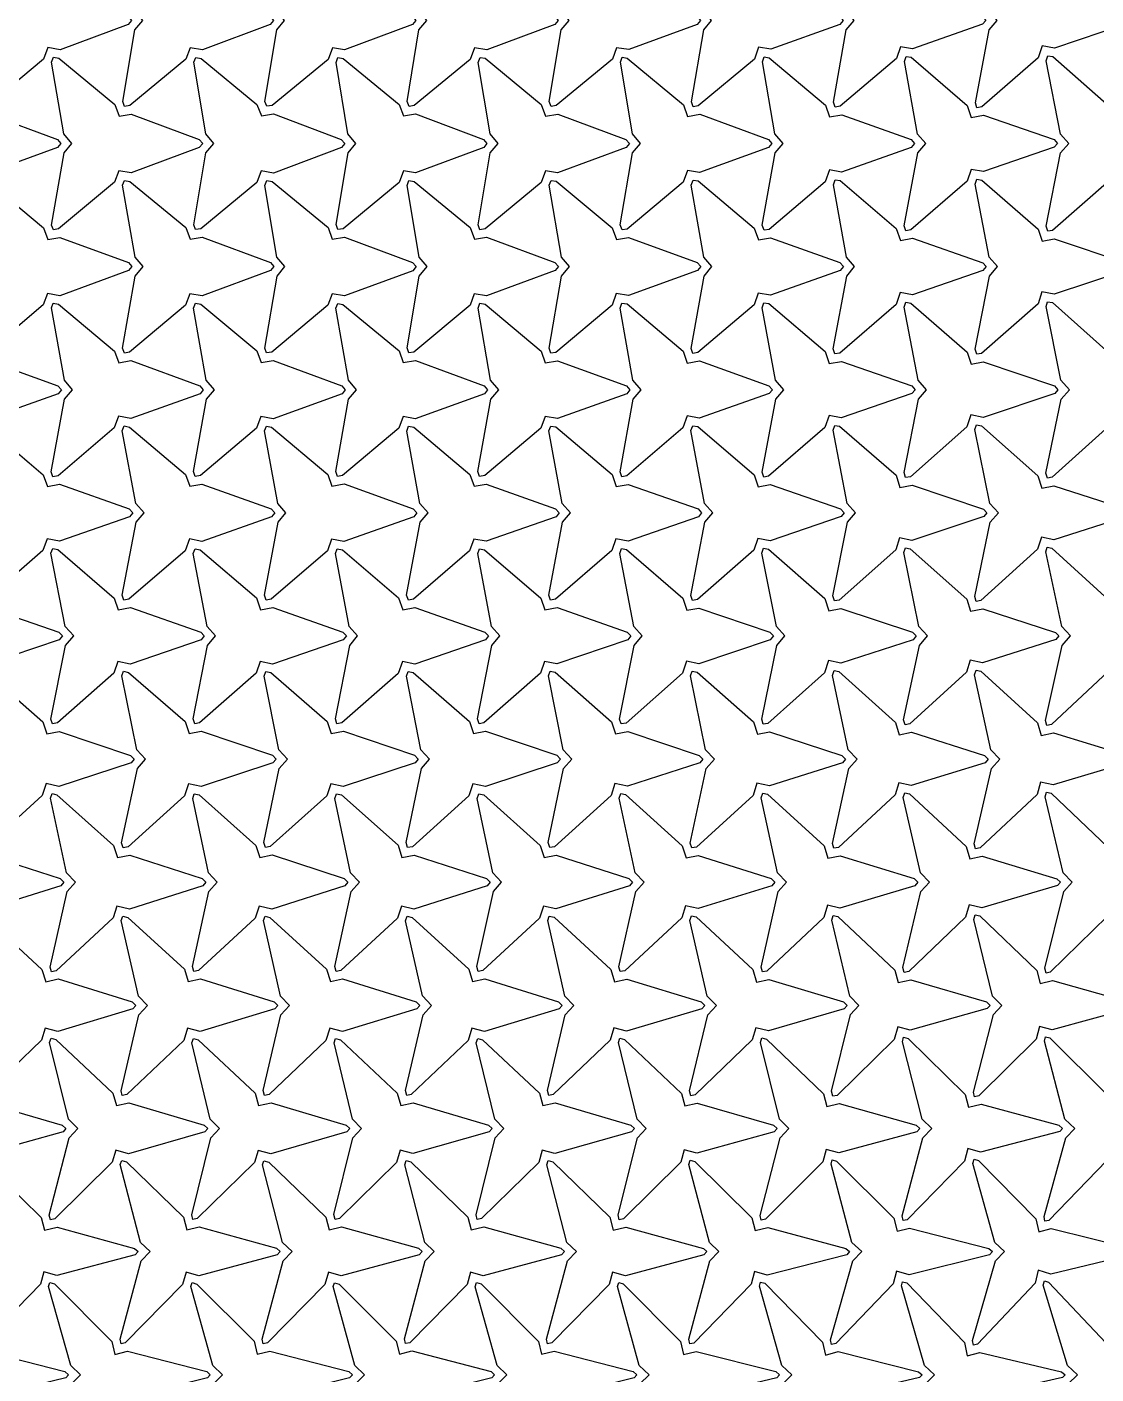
# Model space of a CAD drawing. Extents: x 0 to 195, y 0 to 191.
# Drawn here: x 84.83 to 122.43, y 47.68 to 95.06 of the extents above; entities that cross this region are included whole.
import ezdxf

# ---------------------------------------------------------------- set-up
doc = ezdxf.new("R2010")
doc.units = 0
doc.layers.add('DEFAULT', color=18, linetype='CONTINUOUS')

msp = doc.modelspace()

# ---------------------------------------------------------------- linework, layer by layer
at = {"layer": 'DEFAULT'}
for points in [[(85.566, 96.249), (85.996, 96.325), (88.392, 95.432), (88.51, 95.289), (88.392, 95.146), (85.996, 94.254), (85.566, 94.33), (85.413, 93.927), (83.441, 92.283), (83.257, 92.25), (83.193, 92.421), (83.636, 94.955), (83.914, 95.289), (83.634, 95.623), (83.194, 98.156), (83.258, 98.327), (83.442, 98.293), (85.414, 96.654)], [(90.572, 96.258), (91, 96.33), (93.385, 95.433), (93.503, 95.289), (93.385, 95.145), (91, 94.248), (90.571, 94.322), (90.417, 93.919), (88.446, 92.291), (88.263, 92.26), (88.198, 92.434), (88.623, 94.955), (88.9, 95.289), (88.623, 95.624), (88.198, 98.145), (88.264, 98.317), (88.449, 98.285), (90.419, 96.663)], [(95.573, 96.26), (96, 96.33), (98.385, 95.433), (98.503, 95.289), (98.385, 95.145), (96, 94.248), (95.573, 94.319), (95.42, 93.913), (93.451, 92.296), (93.267, 92.266), (93.201, 92.441), (93.617, 94.955), (93.891, 95.289), (93.617, 95.624), (93.201, 98.138), (93.267, 98.312), (93.451, 98.282), (95.42, 96.665)], [(100.572, 96.258), (100.998, 96.328), (103.388, 95.433), (103.506, 95.289), (103.388, 95.145), (100.998, 94.25), (100.571, 94.322), (100.419, 93.916), (98.449, 92.294), (98.266, 92.265), (98.201, 92.441), (98.617, 94.955), (98.891, 95.289), (98.617, 95.624), (98.201, 98.138), (98.267, 98.312), (98.451, 98.282), (100.42, 96.665)], [(105.567, 96.25), (105.994, 96.321), (108.397, 95.432), (108.516, 95.289), (108.398, 95.147), (105.993, 94.259), (105.566, 94.329), (105.417, 93.92), (103.446, 92.29), (103.264, 92.261), (103.2, 92.438), (103.619, 94.955), (103.895, 95.289), (103.619, 95.624), (103.2, 98.141), (103.264, 98.317), (103.446, 98.288), (105.417, 96.659)], [(110.559, 96.237), (110.986, 96.309), (113.412, 95.43), (113.532, 95.289), (113.415, 95.149), (110.985, 94.271), (110.558, 94.343), (110.412, 93.929), (108.438, 92.28), (108.258, 92.251), (108.196, 92.428), (108.629, 94.955), (108.906, 95.289), (108.628, 95.623), (108.196, 98.15), (108.259, 98.326), (108.439, 98.298), (110.412, 96.649)], [(115.548, 96.217), (115.976, 96.292), (118.434, 95.427), (118.552, 95.289), (118.434, 95.152), (115.975, 94.286), (115.548, 94.362), (115.404, 93.944), (113.427, 92.266), (113.25, 92.237), (113.189, 92.412), (113.644, 94.956), (113.924, 95.289), (113.642, 95.623), (113.19, 98.164), (113.25, 98.341), (113.427, 98.313), (115.404, 96.634)], [(120.533, 96.191), (120.962, 96.271), (123.461, 95.423), (123.58, 95.289), (123.464, 95.156), (120.961, 94.31), (120.532, 94.389), (120.392, 93.966), (118.411, 92.245), (118.238, 92.217), (118.182, 92.394), (118.662, 94.956), (118.947, 95.289), (118.662, 95.622), (118.182, 98.184), (118.239, 98.361), (118.412, 98.333), (120.393, 96.613)], [(83.062, 91.911), (83.492, 91.987), (85.901, 91.101), (86.021, 90.959), (85.904, 90.817), (83.49, 89.933), (83.059, 90.012), (82.908, 89.606), (80.933, 87.944), (80.751, 87.908), (80.687, 88.077), (81.15, 90.626), (81.431, 90.959), (81.147, 91.292), (80.688, 93.839), (80.753, 94.006), (80.938, 93.969), (82.911, 92.318)], [(88.068, 91.923), (88.496, 91.995), (90.892, 91.102), (91.01, 90.959), (90.892, 90.816), (88.496, 89.923), (88.066, 90), (87.913, 89.597), (85.94, 87.952), (85.758, 87.92), (85.694, 88.092), (86.134, 90.625), (86.412, 90.959), (86.132, 91.293), (85.695, 93.823), (85.761, 93.993), (85.946, 93.958), (87.917, 92.329)], [(93.073, 91.93), (93.5, 92), (95.885, 91.103), (96.005, 90.959), (95.889, 90.815), (93.498, 89.921), (93.069, 89.994), (92.917, 89.589), (90.946, 87.96), (90.763, 87.929), (90.698, 88.104), (91.123, 90.625), (91.4, 90.959), (91.123, 91.293), (90.698, 93.814), (90.765, 93.985), (90.951, 93.952), (92.92, 92.335)], [(98.072, 91.928), (98.498, 91.998), (100.888, 91.103), (101.008, 90.959), (100.892, 90.816), (98.496, 89.923), (98.068, 89.995), (97.917, 89.589), (95.946, 87.96), (95.764, 87.931), (95.699, 88.106), (96.121, 90.625), (96.394, 90.959), (96.117, 91.294), (95.701, 93.808), (95.767, 93.982), (95.951, 93.952), (97.92, 92.335)], [(103.069, 91.924), (103.496, 91.994), (105.893, 91.102), (106.014, 90.959), (105.898, 90.817), (103.493, 89.928), (103.065, 90.001), (102.915, 89.593), (100.943, 87.956), (100.762, 87.927), (100.698, 88.104), (101.123, 90.625), (101.397, 90.959), (101.119, 91.294), (100.7, 93.811), (100.765, 93.985), (100.949, 93.954), (102.919, 92.332)], [(108.063, 91.913), (108.49, 91.985), (110.905, 91.101), (111.027, 90.959), (110.912, 90.819), (108.486, 89.939), (108.059, 90.012), (107.912, 89.599), (105.939, 87.95), (105.759, 87.922), (105.696, 88.098), (106.128, 90.625), (106.403, 90.959), (106.124, 91.293), (105.698, 93.815), (105.761, 93.992), (105.942, 93.963), (107.914, 92.324)], [(113.053, 91.896), (113.481, 91.971), (115.923, 91.098), (116.044, 90.959), (115.929, 90.821), (113.478, 89.952), (113.05, 90.027), (112.905, 89.611), (110.929, 87.938), (110.751, 87.909), (110.69, 88.085), (111.142, 90.625), (111.418, 90.959), (111.135, 91.293), (110.693, 93.826), (110.754, 94.004), (110.932, 93.976), (112.907, 92.311)], [(118.04, 91.874), (118.468, 91.95), (120.95, 91.095), (121.068, 90.959), (120.951, 90.824), (118.467, 89.969), (118.038, 90.048), (117.896, 89.629), (115.916, 87.922), (115.742, 87.893), (115.684, 88.069), (116.157, 90.626), (116.438, 90.959), (116.152, 91.292), (115.686, 93.843), (115.745, 94.02), (115.92, 93.992), (117.899, 92.295)], [(123.023, 91.844), (123.453, 91.926), (125.981, 91.09), (126.1, 90.959), (125.985, 90.828), (123.451, 89.995), (123.021, 90.078), (122.884, 89.651), (120.899, 87.899), (120.73, 87.871), (120.675, 88.048), (121.177, 90.627), (121.466, 90.959), (121.176, 91.291), (120.676, 93.868), (120.731, 94.044), (120.902, 94.015), (122.886, 92.27)], [(85.562, 87.582), (85.991, 87.657), (88.402, 86.771), (88.523, 86.629), (88.407, 86.488), (85.989, 85.605), (85.557, 85.686), (85.406, 85.28), (83.43, 83.609), (83.249, 83.576), (83.187, 83.746), (83.65, 86.296), (83.928, 86.629), (83.642, 86.963), (83.19, 89.504), (83.255, 89.673), (83.439, 89.637), (85.412, 87.989)], [(90.568, 87.592), (90.996, 87.665), (93.392, 86.772), (93.514, 86.629), (93.4, 86.487), (90.992, 85.599), (90.562, 85.677), (90.411, 85.271), (88.437, 83.618), (88.255, 83.586), (88.192, 83.759), (88.637, 86.295), (88.914, 86.629), (88.632, 86.963), (88.194, 89.494), (88.261, 89.663), (88.446, 89.628), (90.417, 87.999)], [(95.569, 87.594), (95.996, 87.665), (98.392, 86.772), (98.513, 86.629), (98.397, 86.486), (95.993, 85.598), (95.564, 85.674), (95.412, 85.268), (93.439, 83.621), (93.258, 83.591), (93.195, 83.766), (93.63, 86.295), (93.904, 86.629), (93.623, 86.963), (93.198, 89.484), (93.264, 89.657), (93.448, 89.625), (95.418, 88.001)], [(100.567, 87.59), (100.993, 87.66), (103.397, 86.771), (103.519, 86.629), (103.404, 86.487), (100.99, 85.602), (100.562, 85.677), (100.412, 85.269), (98.439, 83.621), (98.259, 83.592), (98.196, 83.768), (98.628, 86.295), (98.903, 86.629), (98.623, 86.963), (98.198, 89.484), (98.263, 89.658), (98.446, 89.628), (100.417, 87.999)], [(105.563, 87.584), (105.99, 87.655), (108.404, 86.77), (108.528, 86.629), (108.415, 86.489), (105.985, 85.611), (105.556, 85.687), (105.408, 85.275), (103.434, 83.614), (103.255, 83.586), (103.194, 83.763), (103.634, 86.295), (103.909, 86.629), (103.628, 86.963), (103.196, 89.489), (103.26, 89.663), (103.443, 89.632), (105.415, 87.994)], [(110.555, 87.569), (110.983, 87.643), (113.419, 86.768), (113.542, 86.629), (113.429, 86.491), (110.978, 85.622), (110.55, 85.698), (110.404, 85.283), (108.428, 83.607), (108.25, 83.577), (108.189, 83.752), (108.645, 86.295), (108.92, 86.629), (108.635, 86.963), (108.193, 89.496), (108.255, 89.672), (108.434, 89.644), (110.408, 87.983)], [(115.544, 87.55), (115.972, 87.627), (118.441, 86.766), (118.563, 86.629), (118.449, 86.493), (115.968, 85.637), (115.538, 85.718), (115.395, 85.3), (113.415, 83.59), (113.241, 83.562), (113.184, 83.739), (113.657, 86.296), (113.936, 86.629), (113.648, 86.962), (113.188, 89.51), (113.247, 89.686), (113.423, 89.657), (115.401, 87.969)], [(120.53, 87.526), (120.959, 87.605), (123.469, 86.762), (123.59, 86.629), (123.477, 86.497), (120.954, 85.659), (120.524, 85.742), (120.386, 85.318), (118.402, 83.572), (118.231, 83.544), (118.176, 83.72), (118.675, 86.297), (118.959, 86.629), (118.668, 86.961), (118.179, 89.53), (118.236, 89.705), (118.41, 89.675), (120.392, 87.951)], [(83.053, 83.235), (83.483, 83.314), (85.918, 82.438), (86.04, 82.299), (85.926, 82.16), (83.479, 81.29), (83.045, 81.376), (82.896, 80.968), (80.916, 79.262), (80.738, 79.226), (80.678, 79.395), (81.171, 81.966), (81.453, 82.299), (81.163, 82.632), (80.682, 85.194), (80.745, 85.359), (80.928, 85.321), (82.905, 83.645)], [(88.06, 83.247), (88.489, 83.323), (90.907, 82.44), (91.03, 82.299), (90.916, 82.159), (88.484, 81.282), (88.051, 81.365), (87.902, 80.958), (85.924, 79.272), (85.746, 79.239), (85.685, 79.411), (86.155, 81.966), (86.434, 82.299), (86.147, 82.632), (85.688, 85.179), (85.753, 85.346), (85.937, 85.31), (87.91, 83.656)], [(93.063, 83.253), (93.49, 83.325), (95.904, 82.44), (96.026, 82.299), (95.912, 82.158), (93.486, 81.279), (93.055, 81.359), (92.905, 80.952), (90.929, 79.278), (90.75, 79.247), (90.689, 79.421), (91.145, 81.965), (91.422, 82.299), (91.137, 82.633), (90.692, 85.168), (90.757, 85.338), (90.941, 85.304), (92.914, 83.662)], [(98.063, 83.254), (98.49, 83.325), (100.904, 82.44), (101.028, 82.299), (100.915, 82.159), (98.485, 81.281), (98.055, 81.359), (97.906, 80.949), (95.931, 79.28), (95.752, 79.25), (95.69, 79.424), (96.142, 81.965), (96.418, 82.299), (96.134, 82.633), (95.694, 85.165), (95.759, 85.336), (95.943, 85.302), (97.915, 83.664)], [(103.059, 83.247), (103.486, 83.319), (105.912, 82.439), (106.034, 82.299), (105.92, 82.159), (103.482, 81.285), (103.052, 81.363), (102.905, 80.952), (100.928, 79.277), (100.75, 79.247), (100.689, 79.422), (101.144, 81.965), (101.419, 82.299), (101.134, 82.633), (100.693, 85.166), (100.757, 85.339), (100.939, 85.307), (102.912, 83.659)], [(108.053, 83.236), (108.482, 83.312), (110.921, 82.438), (111.047, 82.299), (110.936, 82.161), (108.475, 81.297), (108.044, 81.377), (107.899, 80.962), (105.921, 79.267), (105.746, 79.239), (105.687, 79.417), (106.149, 81.965), (106.427, 82.299), (106.142, 82.632), (105.69, 85.173), (105.752, 85.347), (105.932, 85.316), (107.907, 83.65)], [(113.044, 83.22), (113.471, 83.295), (115.943, 82.435), (116.064, 82.299), (115.951, 82.163), (113.467, 81.309), (113.037, 81.39), (112.894, 80.972), (110.913, 79.257), (110.739, 79.227), (110.681, 79.402), (111.164, 81.966), (111.441, 82.299), (111.15, 82.632), (110.687, 85.182), (110.747, 85.357), (110.924, 85.327), (112.901, 83.639)], [(118.032, 83.199), (118.461, 83.278), (120.964, 82.432), (121.087, 82.299), (120.974, 82.167), (118.456, 81.327), (118.023, 81.413), (117.884, 80.991), (115.899, 79.239), (115.73, 79.211), (115.676, 79.389), (116.177, 81.967), (116.461, 82.299), (116.17, 82.631), (115.679, 85.201), (115.736, 85.374), (115.911, 85.343), (117.893, 83.622)], [(123.015, 83.169), (123.444, 83.253), (125.997, 82.428), (126.118, 82.299), (126.005, 82.17), (123.441, 81.351), (123.008, 81.44), (122.873, 81.012), (120.884, 79.219), (120.718, 79.191), (120.666, 79.367), (121.199, 81.967), (121.487, 82.299), (121.19, 82.63), (120.67, 85.222), (120.724, 85.396), (120.894, 85.365), (122.881, 83.6)], [(85.549, 78.898), (85.979, 78.977), (88.428, 78.107), (88.552, 77.969), (88.44, 77.832), (85.973, 76.97), (85.538, 77.058), (85.391, 76.648), (83.409, 74.922), (83.233, 74.887), (83.175, 75.057), (83.679, 77.637), (83.961, 77.969), (83.668, 78.301), (83.18, 80.869), (83.243, 81.034), (83.425, 80.995), (85.402, 79.311)], [(90.554, 78.907), (90.982, 78.983), (93.42, 78.108), (93.545, 77.969), (93.433, 77.831), (90.976, 76.965), (90.543, 77.05), (90.396, 76.639), (88.415, 74.93), (88.239, 74.897), (88.18, 75.069), (88.667, 77.636), (88.947, 77.969), (88.656, 78.302), (88.184, 80.857), (88.248, 81.024), (88.431, 80.987), (90.407, 79.319)], [(95.556, 78.91), (95.984, 78.985), (98.417, 78.109), (98.542, 77.969), (98.431, 77.831), (95.977, 76.963), (95.545, 77.046), (95.398, 76.634), (93.419, 74.935), (93.242, 74.902), (93.182, 75.075), (93.661, 77.636), (93.939, 77.969), (93.649, 78.302), (93.187, 80.85), (93.251, 81.019), (93.434, 80.984), (95.408, 79.322)], [(100.554, 78.907), (100.982, 78.982), (103.421, 78.108), (103.547, 77.969), (103.437, 77.831), (100.974, 76.968), (100.543, 77.049), (100.398, 76.635), (98.418, 74.934), (98.242, 74.903), (98.183, 75.077), (98.659, 77.636), (98.936, 77.969), (98.646, 78.302), (98.189, 80.847), (98.251, 81.019), (98.432, 80.985), (100.407, 79.32)], [(105.549, 78.898), (105.976, 78.972), (108.433, 78.106), (108.555, 77.969), (108.441, 77.832), (105.972, 76.971), (105.54, 77.054), (105.395, 76.64), (103.415, 74.929), (103.239, 74.898), (103.181, 75.071), (103.664, 77.636), (103.941, 77.969), (103.65, 78.302), (103.187, 80.851), (103.249, 81.023), (103.429, 80.99), (105.405, 79.316)], [(110.541, 78.884), (110.97, 78.963), (113.445, 78.105), (113.571, 77.969), (113.461, 77.835), (110.962, 76.987), (110.53, 77.072), (110.388, 76.653), (108.405, 74.916), (108.234, 74.889), (108.179, 75.067), (108.668, 77.636), (108.951, 77.969), (108.661, 78.302), (108.182, 80.863), (108.242, 81.035), (108.419, 81.003), (110.398, 79.303)], [(115.53, 78.866), (115.958, 78.945), (118.469, 78.102), (118.591, 77.969), (118.479, 77.837), (115.953, 77.001), (115.52, 77.089), (115.381, 76.667), (113.395, 74.903), (113.225, 74.874), (113.172, 75.049), (113.687, 77.637), (113.969, 77.969), (113.672, 78.301), (113.178, 80.874), (113.235, 81.046), (113.41, 81.014), (115.392, 79.291)], [(120.516, 78.842), (120.946, 78.925), (123.494, 78.098), (123.617, 77.969), (123.506, 77.841), (120.94, 77.022), (120.506, 77.114), (120.371, 76.687), (118.38, 74.883), (118.215, 74.856), (118.165, 75.032), (118.703, 77.638), (118.992, 77.969), (118.694, 78.3), (118.169, 80.896), (118.224, 81.066), (118.396, 81.033), (120.382, 79.272)], [(122.997, 74.479), (123.429, 74.568), (126.029, 73.764), (126.151, 73.639), (126.04, 73.515), (123.423, 72.718), (122.986, 72.819), (122.855, 72.387), (120.857, 70.523), (120.698, 70.496), (120.652, 70.671), (121.234, 73.309), (121.529, 73.639), (121.223, 73.969), (120.656, 76.595), (120.708, 76.763), (120.876, 76.729), (122.868, 74.915)], [(83.034, 74.543), (83.467, 74.627), (85.952, 73.774), (86.076, 73.639), (85.965, 73.505), (83.46, 72.66), (83.021, 72.757), (82.877, 72.345), (80.889, 70.565), (80.718, 70.53), (80.663, 70.699), (81.206, 73.308), (81.492, 73.639), (81.191, 73.97), (80.67, 76.563), (80.73, 76.726), (80.909, 76.686), (82.891, 74.959)], [(88.041, 74.554), (88.472, 74.635), (90.942, 73.775), (91.067, 73.639), (90.957, 73.504), (88.464, 72.653), (88.029, 72.744), (87.884, 72.331), (85.899, 70.579), (85.726, 70.545), (85.67, 70.715), (86.19, 73.307), (86.475, 73.639), (86.179, 73.971), (85.675, 76.55), (85.736, 76.714), (85.917, 76.675), (87.897, 74.97)], [(93.044, 74.56), (93.475, 74.64), (95.936, 73.776), (96.062, 73.639), (95.952, 73.503), (93.467, 72.65), (93.031, 72.739), (92.887, 72.326), (90.903, 70.584), (90.73, 70.551), (90.673, 70.723), (91.183, 73.307), (91.464, 73.639), (91.169, 73.971), (90.679, 76.541), (90.74, 76.707), (90.921, 76.67), (92.899, 74.975)], [(98.045, 74.561), (98.474, 74.639), (100.937, 73.776), (101.063, 73.639), (100.953, 73.504), (98.466, 72.65), (98.032, 72.738), (97.888, 72.324), (95.904, 70.586), (95.731, 70.554), (95.675, 70.727), (96.179, 73.306), (96.459, 73.639), (96.164, 73.971), (95.681, 76.535), (95.743, 76.704), (95.922, 76.668), (97.9, 74.977)], [(103.041, 74.555), (103.471, 74.635), (105.943, 73.775), (106.07, 73.639), (105.962, 73.505), (103.462, 72.657), (103.028, 72.745), (102.886, 72.328), (100.901, 70.581), (100.73, 70.551), (100.675, 70.726), (101.179, 73.306), (101.46, 73.639), (101.165, 73.971), (100.681, 76.536), (100.741, 76.707), (100.919, 76.673), (102.898, 74.972)], [(108.035, 74.545), (108.463, 74.622), (110.959, 73.773), (111.083, 73.639), (110.971, 73.506), (108.457, 72.664), (108.023, 72.753), (107.883, 72.334), (105.897, 70.576), (105.726, 70.545), (105.671, 70.718), (106.188, 73.307), (106.468, 73.639), (106.17, 73.971), (105.679, 76.541), (105.738, 76.711), (105.916, 76.676), (107.896, 74.969)], [(113.025, 74.527), (113.455, 74.609), (115.975, 73.771), (116.101, 73.639), (115.992, 73.509), (113.447, 72.681), (113.013, 72.772), (112.876, 72.348), (110.886, 70.562), (110.72, 70.534), (110.668, 70.709), (111.196, 73.307), (111.482, 73.639), (111.185, 73.97), (110.672, 76.557), (110.729, 76.726), (110.904, 76.692), (112.887, 74.952)], [(118.013, 74.507), (118.443, 74.59), (121, 73.767), (121.123, 73.639), (121.012, 73.511), (118.437, 72.696), (118.002, 72.791), (117.867, 72.363), (115.875, 70.547), (115.71, 70.517), (115.659, 70.689), (116.215, 73.308), (116.503, 73.639), (116.2, 73.97), (115.666, 76.572), (115.721, 76.741), (115.893, 76.707), (117.88, 74.938)], [(85.526, 70.199), (85.959, 70.285), (88.468, 69.441), (88.597, 69.308), (88.491, 69.178), (85.947, 68.35), (85.51, 68.447), (85.37, 68.027), (83.379, 66.222), (83.21, 66.188), (83.158, 66.356), (83.719, 68.978), (84.011, 69.308), (83.709, 69.639), (83.162, 72.251), (83.222, 72.409), (83.401, 72.366), (85.386, 70.619)], [(90.53, 70.206), (90.962, 70.289), (93.462, 69.442), (93.589, 69.308), (93.481, 69.177), (90.952, 68.342), (90.515, 68.438), (90.374, 68.021), (88.384, 66.228), (88.213, 66.193), (88.16, 66.361), (88.714, 68.978), (88.999, 69.308), (88.693, 69.64), (88.169, 72.235), (88.228, 72.398), (88.406, 72.359), (90.389, 70.626)], [(95.532, 70.209), (95.963, 70.291), (98.46, 69.443), (98.587, 69.308), (98.48, 69.177), (95.953, 68.341), (95.516, 68.436), (95.375, 68.019), (93.386, 66.231), (93.217, 66.199), (93.164, 66.37), (93.705, 68.977), (93.99, 69.308), (93.688, 69.64), (93.171, 72.23), (93.231, 72.394), (93.409, 72.355), (95.391, 70.629)], [(100.53, 70.206), (100.96, 70.287), (103.465, 69.442), (103.59, 69.308), (103.48, 69.177), (100.953, 68.341), (100.515, 68.438), (100.374, 68.021), (98.384, 66.228), (98.216, 66.198), (98.164, 66.371), (98.704, 68.977), (98.988, 69.308), (98.686, 69.64), (98.172, 72.227), (98.231, 72.393), (98.408, 72.356), (100.391, 70.629)], [(105.526, 70.198), (105.957, 70.282), (108.472, 69.441), (108.601, 69.308), (108.495, 69.179), (105.945, 68.353), (105.509, 68.448), (105.371, 68.025), (103.38, 66.224), (103.215, 66.195), (103.164, 66.371), (103.704, 68.977), (103.991, 69.308), (103.691, 69.64), (103.17, 72.232), (103.228, 72.399), (103.403, 72.363), (105.387, 70.621)], [(110.519, 70.186), (110.948, 70.269), (113.489, 69.439), (113.616, 69.308), (113.509, 69.181), (110.939, 68.363), (110.503, 68.458), (110.368, 68.032), (108.375, 66.217), (108.209, 66.186), (108.158, 66.357), (108.718, 68.978), (109.003, 69.308), (108.697, 69.64), (108.167, 72.239), (108.224, 72.406), (108.398, 72.37), (110.383, 70.614)], [(115.507, 70.166), (115.939, 70.254), (118.508, 69.436), (118.636, 69.308), (118.532, 69.183), (115.927, 68.381), (115.491, 68.479), (115.36, 68.048), (113.364, 66.202), (113.201, 66.172), (113.153, 66.344), (113.73, 68.978), (114.02, 69.308), (113.712, 69.639), (113.161, 72.254), (113.214, 72.422), (113.385, 72.387), (115.374, 70.597)], [(120.493, 70.142), (120.924, 70.231), (123.538, 69.433), (123.664, 69.308), (123.559, 69.187), (120.914, 68.403), (120.477, 68.503), (120.35, 68.066), (118.351, 66.185), (118.19, 66.153), (118.144, 66.323), (118.752, 68.979), (119.044, 69.308), (118.73, 69.638), (118.153, 72.272), (118.205, 72.439), (118.372, 72.403), (120.366, 70.58)], [(83.008, 65.838), (83.443, 65.929), (86.001, 65.107), (86.13, 64.978), (86.027, 64.853), (83.43, 64.047), (82.989, 64.152), (82.854, 63.728), (80.856, 61.862), (80.691, 61.825), (80.642, 61.988), (81.256, 64.649), (81.555, 64.978), (81.243, 65.308), (80.648, 67.956), (80.705, 68.108), (80.882, 68.06), (82.873, 66.264)], [(88.012, 65.844), (88.446, 65.935), (90.994, 65.108), (91.119, 64.978), (91.01, 64.851), (88.438, 64.034), (87.996, 64.14), (87.858, 63.721), (85.861, 61.868), (85.696, 61.832), (85.646, 61.997), (86.247, 64.649), (86.537, 64.978), (86.223, 65.309), (85.656, 67.935), (85.712, 68.097), (85.885, 68.056), (87.875, 66.268)], [(93.015, 65.85), (93.448, 65.937), (95.991, 65.108), (96.116, 64.978), (96.007, 64.85), (93.44, 64.032), (92.998, 64.136), (92.86, 63.717), (90.864, 61.873), (90.701, 61.842), (90.653, 62.013), (91.232, 64.648), (91.524, 64.978), (91.217, 65.309), (90.659, 67.929), (90.716, 68.089), (90.891, 68.048), (92.879, 66.276)], [(98.015, 65.849), (98.446, 65.935), (100.994, 65.108), (101.119, 64.978), (101.01, 64.851), (98.438, 64.034), (97.998, 64.136), (97.861, 63.714), (95.866, 61.875), (95.703, 61.844), (95.654, 62.016), (96.229, 64.648), (96.52, 64.978), (96.214, 65.309), (95.66, 67.926), (95.717, 68.088), (95.892, 68.047), (97.879, 66.277)], [(103.013, 65.846), (103.444, 65.931), (105.999, 65.107), (106.125, 64.978), (106.019, 64.852), (103.434, 64.041), (102.995, 64.142), (102.86, 63.718), (100.864, 61.872), (100.701, 61.841), (100.653, 62.013), (101.232, 64.648), (101.524, 64.978), (101.217, 65.309), (100.659, 67.929), (100.716, 68.089), (100.892, 68.048), (102.879, 66.276)], [(108.007, 65.835), (108.439, 65.924), (111.007, 65.106), (111.134, 64.978), (111.029, 64.853), (108.429, 64.049), (107.99, 64.151), (107.856, 63.724), (105.859, 61.865), (105.697, 61.834), (105.649, 62.005), (106.24, 64.649), (106.531, 64.978), (106.221, 65.309), (105.657, 67.933), (105.711, 68.098), (105.883, 68.06), (107.873, 66.264)], [(112.998, 65.819), (113.43, 65.91), (116.026, 65.104), (116.155, 64.978), (116.052, 64.856), (113.417, 64.067), (112.979, 64.17), (112.85, 63.737), (110.85, 61.853), (110.691, 61.824), (110.645, 61.996), (111.249, 64.649), (111.542, 64.978), (111.229, 65.308), (110.654, 67.941), (110.706, 68.107), (110.875, 68.07), (112.867, 66.253)], [(117.985, 65.797), (118.419, 65.893), (121.048, 65.101), (121.175, 64.978), (121.072, 64.858), (118.407, 64.083), (117.968, 64.189), (117.841, 63.753), (115.838, 61.838), (115.68, 61.805), (115.636, 61.974), (116.27, 64.65), (116.566, 64.978), (116.247, 65.308), (115.646, 67.959), (115.696, 68.125), (115.861, 68.089), (117.857, 66.235)], [(122.967, 65.766), (123.401, 65.864), (126.085, 65.097), (126.209, 64.978), (126.105, 64.862), (123.391, 64.108), (122.949, 64.221), (122.827, 63.78), (120.818, 61.811), (120.667, 61.783), (120.628, 61.955), (121.289, 64.651), (121.589, 64.978), (121.267, 65.307), (120.638, 67.979), (120.684, 68.145), (120.844, 68.111), (122.846, 66.212)], [(85.491, 61.478), (85.928, 61.576), (88.531, 60.773), (88.655, 60.648), (88.548, 60.525), (85.919, 59.734), (85.473, 59.849), (85.34, 59.426), (83.335, 57.504), (83.175, 57.467), (83.13, 57.629), (83.785, 60.32), (84.081, 60.648), (83.758, 60.977), (83.141, 63.64), (83.194, 63.798), (83.363, 63.755), (85.359, 61.908)], [(90.497, 61.489), (90.93, 61.58), (93.526, 60.774), (93.651, 60.648), (93.545, 60.525), (90.921, 59.731), (90.477, 59.842), (90.345, 59.417), (88.342, 57.513), (88.183, 57.48), (88.138, 57.647), (88.767, 60.32), (89.066, 60.648), (88.751, 60.977), (88.144, 63.633), (88.2, 63.787), (88.374, 63.741), (90.367, 61.922)], [(95.499, 61.492), (95.932, 61.583), (98.522, 60.774), (98.649, 60.648), (98.544, 60.525), (95.921, 59.73), (95.478, 59.841), (95.345, 59.416), (93.343, 57.514), (93.184, 57.482), (93.139, 57.65), (93.764, 60.32), (94.061, 60.648), (93.746, 60.977), (93.147, 63.628), (93.202, 63.784), (93.376, 63.739), (95.368, 61.925)], [(100.497, 61.488), (100.93, 61.579), (103.526, 60.774), (103.651, 60.648), (103.543, 60.525), (100.922, 59.73), (100.478, 59.842), (100.344, 59.417), (98.342, 57.513), (98.184, 57.482), (98.139, 57.651), (98.763, 60.32), (99.059, 60.648), (98.743, 60.978), (98.148, 63.625), (98.202, 63.783), (98.374, 63.741), (100.367, 61.922)], [(105.492, 61.48), (105.926, 61.573), (108.535, 60.773), (108.663, 60.648), (108.56, 60.527), (105.914, 59.743), (105.472, 59.852), (105.342, 59.421), (103.339, 57.509), (103.183, 57.48), (103.14, 57.652), (103.762, 60.32), (104.061, 60.648), (103.747, 60.977), (103.146, 63.629), (103.199, 63.789), (103.368, 63.748), (105.363, 61.915)], [(110.485, 61.468), (110.919, 61.561), (113.55, 60.771), (113.676, 60.648), (113.572, 60.528), (110.907, 59.752), (110.465, 59.863), (110.338, 59.43), (108.332, 57.5), (108.176, 57.468), (108.133, 57.637), (108.777, 60.32), (109.074, 60.648), (108.754, 60.977), (108.143, 63.637), (108.194, 63.797), (108.362, 63.756), (110.359, 61.907)], [(115.473, 61.447), (115.909, 61.546), (118.569, 60.768), (118.701, 60.648), (118.603, 60.532), (115.892, 59.777), (115.45, 59.89), (115.328, 59.449), (113.318, 57.482), (113.168, 57.453), (113.128, 57.625), (113.789, 60.321), (114.09, 60.648), (113.768, 60.977), (113.137, 63.65), (113.185, 63.813), (113.348, 63.775), (115.349, 61.888)], [(120.458, 61.421), (120.892, 61.52), (123.602, 60.764), (123.727, 60.648), (123.624, 60.534), (120.882, 59.793), (120.439, 59.909), (120.319, 59.465), (118.307, 57.466), (118.155, 57.432), (118.116, 57.596), (118.817, 60.322), (119.118, 60.648), (118.786, 60.976), (118.129, 63.668), (118.175, 63.83), (118.336, 63.791), (120.34, 61.871)], [(82.968, 57.107), (83.407, 57.213), (86.073, 56.438), (86.202, 56.318), (86.102, 56.202), (83.393, 55.445), (82.945, 55.569), (82.819, 55.135), (80.806, 53.135), (80.653, 53.097), (80.612, 53.256), (81.327, 55.992), (81.635, 56.318), (81.303, 56.645), (80.622, 59.356), (80.672, 59.505), (80.839, 59.458), (82.842, 57.545)], [(87.976, 57.122), (88.412, 57.222), (91.062, 56.439), (91.187, 56.318), (91.083, 56.199), (88.402, 55.431), (87.953, 55.555), (87.823, 55.128), (85.812, 53.143), (85.658, 53.106), (85.617, 53.268), (86.316, 55.992), (86.62, 56.318), (86.29, 56.645), (85.628, 59.342), (85.68, 59.491), (85.85, 59.442), (87.85, 57.561)], [(92.978, 57.124), (93.413, 57.222), (96.061, 56.439), (96.185, 56.318), (96.079, 56.199), (93.404, 55.428), (92.956, 55.549), (92.827, 55.12), (90.817, 53.15), (90.665, 53.118), (90.624, 53.285), (91.299, 55.991), (91.603, 56.318), (91.279, 56.646), (90.632, 59.332), (90.684, 59.485), (90.852, 59.439), (92.852, 57.563)], [(97.978, 57.124), (98.412, 57.222), (101.062, 56.439), (101.189, 56.318), (101.085, 56.2), (98.401, 55.433), (97.954, 55.552), (97.827, 55.121), (95.817, 53.149), (95.665, 53.119), (95.625, 53.288), (96.295, 55.991), (96.6, 56.318), (96.278, 56.646), (95.633, 59.331), (95.684, 59.484), (95.853, 59.438), (97.852, 57.564)], [(102.976, 57.122), (103.41, 57.217), (106.067, 56.439), (106.193, 56.318), (106.09, 56.2), (103.399, 55.436), (102.953, 55.554), (102.827, 55.121), (100.817, 53.149), (100.664, 53.117), (100.623, 53.283), (101.301, 55.991), (101.604, 56.318), (101.279, 56.646), (100.632, 59.332), (100.684, 59.484), (100.853, 59.438), (102.852, 57.565)], [(107.969, 57.109), (108.404, 57.209), (111.078, 56.437), (111.208, 56.318), (111.109, 56.202), (108.389, 55.451), (107.945, 55.569), (107.822, 55.13), (105.81, 53.14), (105.66, 53.11), (105.621, 53.278), (106.305, 55.991), (106.61, 56.318), (106.284, 56.646), (105.63, 59.337), (105.679, 59.493), (105.844, 59.451), (107.846, 57.551)], [(112.959, 57.092), (113.393, 57.191), (116.101, 56.434), (116.227, 56.318), (116.125, 56.204), (113.381, 55.463), (112.937, 55.583), (112.816, 55.141), (110.802, 53.13), (110.652, 53.097), (110.614, 53.261), (111.323, 55.992), (111.627, 56.318), (111.295, 56.645), (110.626, 59.347), (110.673, 59.503), (110.836, 59.461), (112.84, 57.541)], [(117.945, 57.067), (118.383, 57.176), (121.121, 56.432), (121.25, 56.318), (121.153, 56.208), (118.367, 55.485), (117.921, 55.611), (117.804, 55.165), (115.785, 53.106), (115.641, 53.078), (115.607, 53.246), (116.338, 55.993), (116.648, 56.318), (116.316, 56.644), (115.617, 59.368), (115.66, 59.526), (115.817, 59.486), (117.827, 57.516)], [(122.928, 57.039), (123.364, 57.146), (126.159, 56.428), (126.282, 56.318), (126.182, 56.211), (123.353, 55.508), (122.905, 55.637), (122.793, 55.185), (120.77, 53.086), (120.629, 53.056), (120.596, 53.22), (121.363, 55.994), (121.675, 56.318), (121.334, 56.644), (120.609, 59.386), (120.65, 59.543), (120.805, 59.503), (122.818, 57.499)], [(85.447, 52.742), (85.888, 52.853), (88.612, 52.103), (88.737, 51.988), (88.636, 51.876), (85.876, 51.142), (85.424, 51.274), (85.302, 50.837), (83.283, 48.773), (83.135, 48.737), (83.098, 48.895), (83.858, 51.663), (84.172, 51.988), (83.835, 52.313), (83.109, 55.057), (83.155, 55.204), (83.318, 55.155), (85.328, 53.187)], [(90.455, 52.755), (90.892, 52.859), (93.603, 52.104), (93.729, 51.988), (93.627, 51.874), (90.88, 51.135), (90.428, 51.267), (90.305, 50.833), (88.286, 48.778), (88.139, 48.744), (88.103, 48.906), (88.848, 51.663), (89.16, 51.988), (88.826, 52.314), (88.112, 55.048), (88.162, 55.192), (88.33, 55.14), (90.336, 53.202)], [(95.456, 52.757), (95.892, 52.859), (98.604, 52.104), (98.727, 51.988), (98.624, 51.874), (95.882, 51.132), (95.43, 51.264), (95.306, 50.83), (93.288, 48.78), (93.142, 48.749), (93.106, 48.914), (93.839, 51.663), (94.151, 51.988), (93.818, 52.314), (93.116, 55.04), (93.165, 55.186), (93.332, 55.137), (95.337, 53.205)], [(100.454, 52.754), (100.892, 52.859), (103.604, 52.104), (103.732, 51.988), (103.634, 51.875), (100.877, 51.14), (100.428, 51.267), (100.307, 50.828), (98.289, 48.783), (98.144, 48.751), (98.108, 48.917), (98.836, 51.662), (99.149, 51.988), (98.818, 52.314), (98.116, 55.04), (98.164, 55.189), (98.328, 55.141), (100.335, 53.2)], [(105.45, 52.746), (105.886, 52.85), (108.616, 52.103), (108.738, 51.988), (108.635, 51.875), (105.876, 51.141), (105.427, 51.27), (105.305, 50.832), (103.286, 48.779), (103.14, 48.745), (103.104, 48.908), (103.845, 51.663), (104.155, 51.988), (103.818, 52.314), (103.116, 55.04), (103.163, 55.191), (103.325, 55.145), (105.333, 53.197)], [(110.441, 52.731), (110.88, 52.84), (113.628, 52.101), (113.758, 51.988), (113.662, 51.879), (110.863, 51.163), (110.415, 51.29), (110.3, 50.843), (108.279, 48.768), (108.137, 48.739), (108.103, 48.907), (108.846, 51.663), (109.162, 51.988), (108.829, 52.314), (108.111, 55.051), (108.155, 55.204), (108.314, 55.16), (110.325, 53.181)], [(115.428, 52.709), (115.865, 52.817), (118.657, 52.098), (118.779, 51.988), (118.678, 51.88), (115.855, 51.175), (115.407, 51.303), (115.294, 50.853), (113.271, 48.758), (113.127, 48.723), (113.092, 48.881), (113.872, 51.664), (114.184, 51.988), (113.84, 52.313), (113.106, 55.063), (113.148, 55.216), (113.304, 55.174), (115.318, 53.168)], [(120.414, 52.683), (120.853, 52.798), (123.682, 52.095), (123.806, 51.988), (123.709, 51.884), (120.839, 51.199), (120.39, 51.334), (120.28, 50.88), (118.252, 48.732), (118.115, 48.703), (118.086, 48.867), (118.886, 51.665), (119.209, 51.988), (118.867, 52.312), (118.094, 55.09), (118.135, 55.24), (118.287, 55.196), (120.306, 53.145)], [(82.921, 48.366), (83.363, 48.484), (86.161, 47.767), (86.288, 47.658), (86.192, 47.552), (83.348, 46.855), (82.892, 47), (82.777, 46.557), (80.747, 44.394), (80.604, 44.353), (80.571, 44.502), (81.422, 47.336), (81.741, 47.658), (81.385, 47.981), (80.587, 50.778), (80.631, 50.916), (80.791, 50.862), (82.808, 48.819)], [(87.926, 48.374), (88.366, 48.489), (91.155, 47.768), (91.278, 47.658), (91.178, 47.55), (88.355, 46.844), (87.9, 46.986), (87.783, 46.545), (85.755, 44.406), (85.613, 44.369), (85.581, 44.524), (86.399, 47.335), (86.719, 47.658), (86.371, 47.982), (85.593, 50.763), (85.638, 50.904), (85.798, 50.852), (87.813, 48.829)], [(92.929, 48.38), (93.368, 48.491), (96.152, 47.768), (96.276, 47.658), (96.175, 47.55), (93.356, 46.843), (92.901, 46.985), (92.783, 46.544), (90.756, 44.407), (90.617, 44.375), (90.586, 44.537), (91.386, 47.335), (91.708, 47.658), (91.365, 47.982), (90.595, 50.758), (90.641, 50.898), (90.803, 50.845), (92.817, 48.836)], [(97.931, 48.383), (98.369, 48.493), (101.149, 47.769), (101.277, 47.658), (101.182, 47.551), (98.353, 46.848), (97.9, 46.986), (97.785, 46.541), (95.758, 44.41), (95.619, 44.378), (95.587, 44.539), (96.384, 47.334), (96.705, 47.658), (96.363, 47.982), (95.596, 50.755), (95.643, 50.895), (95.805, 50.842), (97.818, 48.839)], [(102.927, 48.376), (103.367, 48.489), (106.154, 47.768), (106.279, 47.658), (106.18, 47.551), (103.354, 46.846), (102.9, 46.986), (102.784, 46.543), (100.757, 44.408), (100.616, 44.374), (100.584, 44.533), (101.39, 47.335), (101.707, 47.658), (101.36, 47.982), (100.598, 50.752), (100.641, 50.898), (100.799, 50.85), (102.814, 48.831)], [(107.923, 48.369), (108.36, 48.479), (111.168, 47.766), (111.296, 47.658), (111.202, 47.553), (108.343, 46.863), (107.892, 47.001), (107.781, 46.549), (105.752, 44.402), (105.615, 44.372), (105.585, 44.535), (106.388, 47.335), (106.709, 47.658), (106.365, 47.982), (105.596, 50.757), (105.64, 50.901), (105.798, 50.851), (107.814, 48.83)], [(112.912, 48.35), (113.354, 48.469), (116.18, 47.765), (116.31, 47.658), (116.219, 47.555), (113.334, 46.877), (112.883, 47.015), (112.775, 46.56), (110.744, 44.391), (110.606, 44.357), (110.576, 44.514), (111.409, 47.336), (111.728, 47.658), (111.377, 47.981), (110.59, 50.769), (110.63, 50.918), (110.782, 50.874), (112.802, 48.807)], [(117.898, 48.327), (118.338, 48.444), (121.212, 47.761), (121.338, 47.658), (121.246, 47.558), (118.321, 46.898), (117.869, 47.04), (117.765, 46.58), (115.73, 44.372), (115.597, 44.34), (115.57, 44.499), (116.425, 47.336), (116.745, 47.658), (116.388, 47.981), (115.585, 50.781), (115.623, 50.93), (115.772, 50.886), (117.795, 48.794)], [(122.881, 48.297), (123.322, 48.42), (126.243, 47.758), (126.37, 47.658), (126.281, 47.562), (123.303, 46.925), (122.85, 47.073), (122.75, 46.609), (120.709, 44.343), (120.582, 44.315), (120.559, 44.474), (121.45, 47.337), (121.778, 47.658), (121.418, 47.98), (120.572, 50.81), (120.608, 50.956), (120.754, 50.911), (122.782, 48.769)]]:
    msp.add_lwpolyline(points, close=True, dxfattribs=at)

doc.saveas('drawing.dxf')
